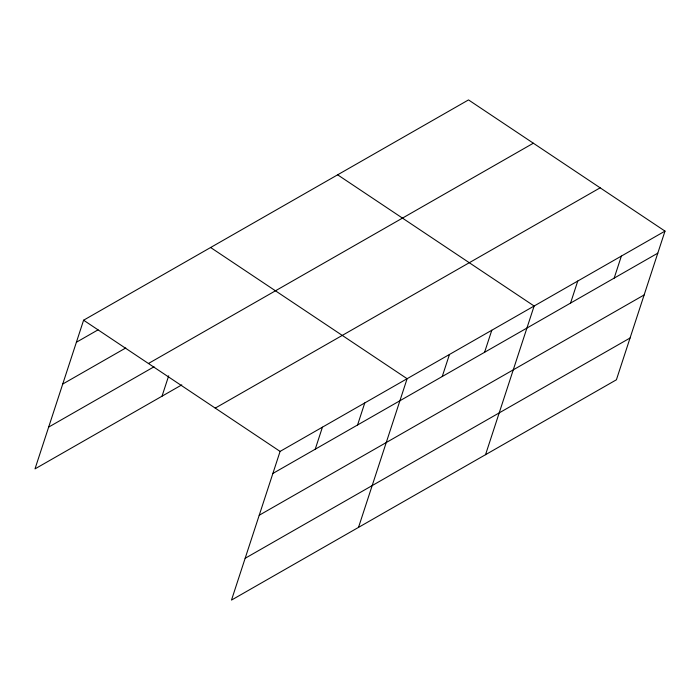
<?xml version="1.0" encoding="UTF-8"?>
<svg xmlns="http://www.w3.org/2000/svg" width="700" height="700" viewBox="0 0 700 700"><rect width="100%" height="100%" fill="white"/><g stroke="black" fill="none" stroke-linecap="round" stroke-linejoin="round"><path stroke-width="1.05" d="M665 231.114L280.088 451.404L231.49 600.084L616.403 379.794L665 231.114L468.51 99.916L83.598 320.206L35 468.886L181.781 384.886M162.024 396.191L168.683 375.804M315.227 449.207L322.429 427.175M357.569 424.979L364.77 402.938M358.514 527.389L407.111 378.709L210.621 247.511M442.243 376.512L449.452 354.48M484.584 352.284L491.794 330.243M485.537 454.694L534.126 306.014L337.636 174.816M570.553 303.082L577.754 281.05M614.171 278.119L621.372 256.078M76.396 342.248L98.035 329.858M62.729 384.037L125.773 347.961M148.435 363.501L533.347 143.211M48.659 427.096L154.044 366.783M215.241 408.109L600.154 187.819M272.886 473.445L657.799 253.155M259.227 515.235L644.14 294.945M245.149 558.294L630.061 338.004M83.598 320.206L280.088 451.404"/></g></svg>
